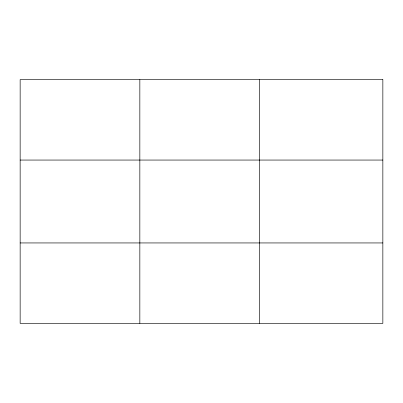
<?xml version="1.0" encoding="UTF-8"?>
<svg xmlns="http://www.w3.org/2000/svg" width="403" height="403" viewBox="0 0 403 403"><rect width="100%" height="100%" fill="white"/><g stroke="black" fill="none" stroke-linecap="round" stroke-linejoin="round"><path stroke-width="0.6" d="M139.841 79.608L139.841 323.392M20.15 160.056L382.85 160.056M20.15 242.944L382.85 242.944M259.532 79.608L259.532 323.392M382.85 79.608L382.85 323.392L20.15 323.392L20.15 79.608L382.85 79.608"/></g></svg>
